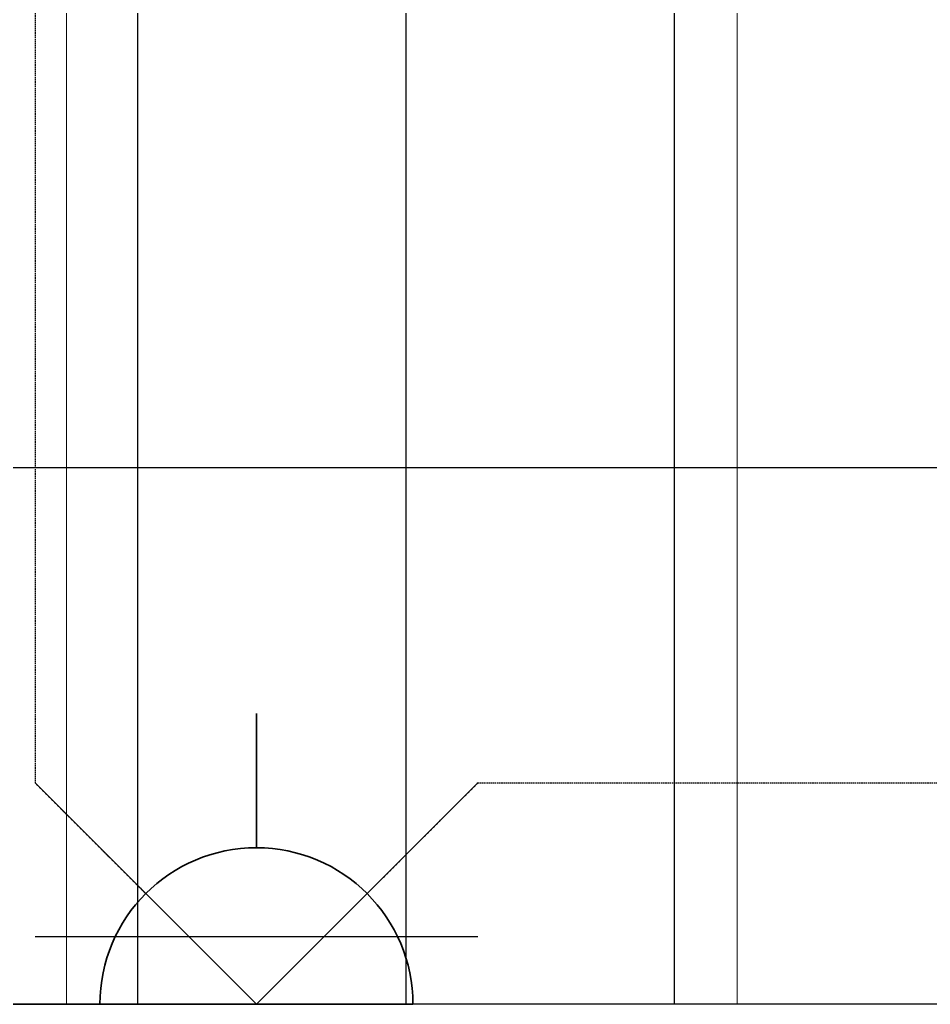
# Model space of a CAD drawing. Extents: x -12260 to 57327, y -29287 to 19916.
# Drawn here: x 35674 to 36692, y -12830 to -11729 of the extents above; entities that cross this region are included whole.
import ezdxf
from ezdxf.enums import TextEntityAlignment as Align

# ---------------------------------------------------------------- set-up
doc = ezdxf.new("R2010")
doc.units = 0
doc.header["$LTSCALE"] = 0.25
doc.linetypes.add('DASHDOT', pattern=[25.4, 12.7, -6.35, 0, -6.35])
doc.linetypes.add('HIDDEN', pattern=[9.525, 6.35, -3.175])
doc.layers.add('01-First Floor-FUR$0$FALSE CEILING', color=251, linetype='Continuous')
for name, color, linetype, lineweight in [('01-First Floor-FUR$0$LOADING', 253, 'Continuous', 5), ('E-LITE-CLNG-CNDT', 6, 'DASHDOT', 35), ('E-LITE-EXIT-NUMB', 6, 'Continuous', 25), ('E-POWR-FLOR-CNDT', 6, 'HIDDEN', 25), ('E-POWR-WALL @ 100', 4, 'Continuous', 35)]:
    doc.layers.add(name, color=color, linetype=linetype, lineweight=lineweight)
doc.styles.add('DC_SIMPLEX', font='SIMPLEX.shx', dxfattribs={"width": 0.7})

# ---------------------------------------------------------------- blocks, each defined once
blk = doc.blocks.new('01-First Floor-FUR')
at = {"layer": '01-First Floor-FUR$0$FALSE CEILING', "linetype": 'Continuous'}
for p, q in [((35806, -12830), (35806, -8830)), ((36406, -12830), (36406, -8830)), ((34976, -12230), (38476, -12230))]:
    blk.add_line(p, q, dxfattribs=at)
at = {"layer": '01-First Floor-FUR$0$FALSE CEILING'}
blk.add_lwpolyline([(34976, -12830), (34976, -10710), (34976, -10710), (34976, -8830), (38476, -8830), (38476, -12830), (34976, -12830)], dxfattribs=at)
at = {"layer": '01-First Floor-FUR$0$FALSE CEILING', "elevation": -0.1}
blk.add_lwpolyline([(35356, -12830), (36106, -12830), (36106, -11330), (35356, -11330)], close=True, dxfattribs=at)
at = {"layer": '01-First Floor-FUR$0$LOADING', "elevation": -0.1}
blk.add_lwpolyline([(35726, -12830), (36476, -12830), (36476, -11330), (35726, -11330)], close=True, dxfattribs=at)
blk = doc.blocks.new('*U10')
blk.add_line((-1.75, 0), (-3.25, 0))
blk.add_lwpolyline([(0, 1.75, 1), (0, -1.75)], format="xyb", close=True)
at = {"layer": 'Defpoints'}
for p, q in [((-2.475, 2.475), (0, 0)), ((-0.758, -2.475), (-0.758, 2.475)), ((-2.475, -2.475), (0, 0))]:
    blk.add_line(p, q, dxfattribs=at)
at = {"layer": 'E-LITE-EXIT-NUMB', "style": 'DC_SIMPLEX', "width": 0.7, "flags": 8}
blk.add_attdef('TYPE', text='', height=2, rotation=360, dxfattribs=at).set_placement((-2.682, 5.238), align=Align.RIGHT)
blk.add_attdef('CIRCUIT', (2.682, 5.238), '', height=2, rotation=360, dxfattribs=at)

msp = doc.modelspace()

# ---------------------------------------------------------------- linework, layer by layer
at = {"layer": 'E-POWR-FLOR-CNDT'}
for points in [[(36062.2, -12706.3), (36186, -12582.5), (38128.5, -12582.5, 0.414214), (38228.5, -12482.5), (38228.5, -9846.8), (38352.3, -9723)], [(35099.7, -11141.2), (35223.5, -11264.9), (35591, -11264.9, -0.414214), (35691, -11364.9), (35691, -12582.5), (35814.8, -12706.3)]]:
    msp.add_lwpolyline(points, format="xyb", dxfattribs=at)

# ---------------------------------------------------------------- block references
at = {"layer": 'E-LITE-CLNG-CNDT'}
msp.add_blockref('01-First Floor-FUR', (0, 0), dxfattribs=at)
at = {"layer": 'E-POWR-WALL @ 100', "xscale": 100, "yscale": 100, "zscale": 100, "rotation": 269.9999999999911}
msp.add_blockref('*U10', (35938.5, -12830, -0.1), dxfattribs=at)

doc.saveas('drawing.dxf')
